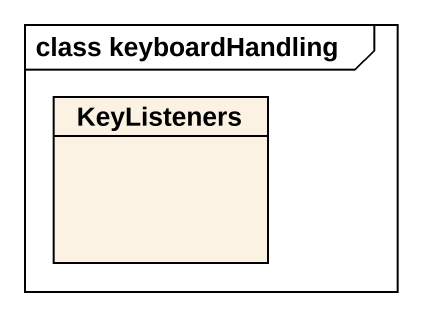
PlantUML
@startuml
mainframe class keyboardHandling
hide circle
hide empty members
class KeyListeners
@enduml
